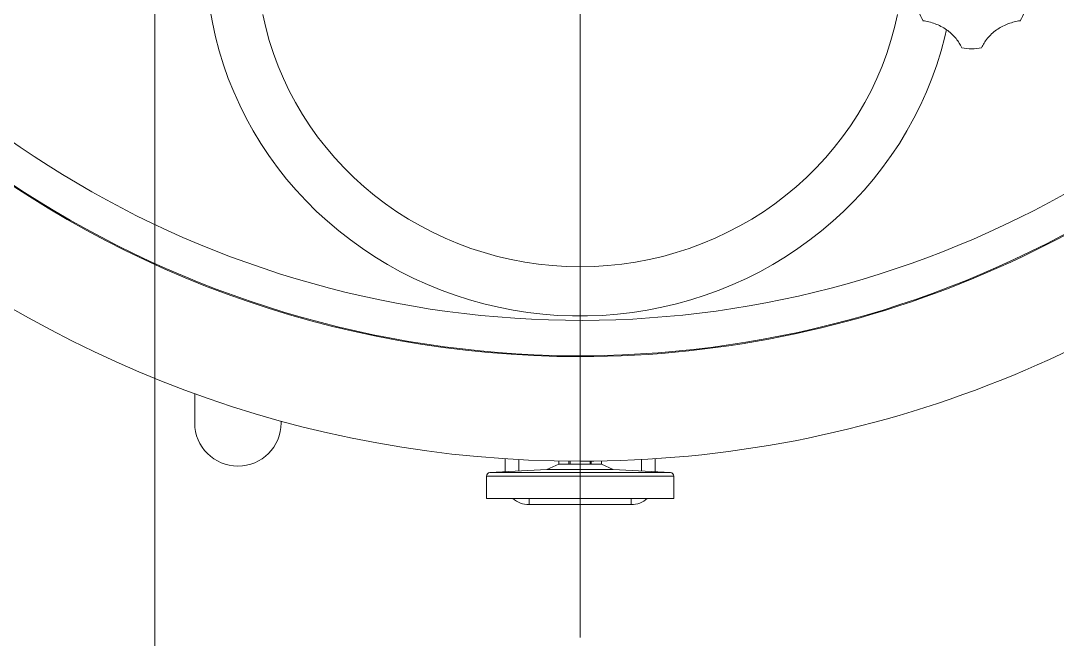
# Model space of a CAD drawing. Extents: x -681219 to -550379, y -242630 to -158199.
# Drawn here: x -644034 to -643425, y -224384 to -224020 of the extents above; entities that cross this region are included whole.
import ezdxf
from ezdxf.lldxf.tags import DXFTag

# ---------------------------------------------------------------- set-up
doc = ezdxf.new("R2010")
doc.units = 0
doc.header["$LTSCALE"] = 1000
doc.layers.get('0').update_dxf_attribs({"linetype": 'CONTINUOUS'})
doc.layers.add('famsun', color=7, linetype='CONTINUOUS', lineweight=0)
doc.layers.add('轴网_轴线', color=1, linetype='CENTER2', lineweight=0)
tags = doc.linetypes.add('CENTER2', pattern=[28.575, 19.05, -3.175, 3.175, -3.175]).pattern_tags.tags
tags[10:11] = [DXFTag(74, 4), DXFTag(75, 0), DXFTag(340, '0'), DXFTag(46, 0.0), DXFTag(50, 0.0), DXFTag(44, 0.0), DXFTag(45, 0.0)]
tags[8:9] = [DXFTag(74, 4), DXFTag(75, 0), DXFTag(340, '0'), DXFTag(46, 0.0), DXFTag(50, 0.0), DXFTag(44, 0.0), DXFTag(45, 0.0)]
tags[6:7] = [DXFTag(74, 4), DXFTag(75, 0), DXFTag(340, '0'), DXFTag(46, 0.0), DXFTag(50, 0.0), DXFTag(44, 0.0), DXFTag(45, 0.0)]
tags[4:5] = [DXFTag(74, 4), DXFTag(75, 0), DXFTag(340, '0'), DXFTag(46, 0.0), DXFTag(50, 0.0), DXFTag(44, 0.0), DXFTag(45, 0.0)]

# ---------------------------------------------------------------- blocks, each defined once
blk = doc.blocks.new('轴网FB0EDE194AE0F5E0')
at = {"layer": '轴网_轴线'}
blk.add_line((20000, -1200), (20000, 23700), dxfattribs=at)
blk = doc.blocks.new('Slurry tank 1000l-V')
at = {"color": 8, "linetype": 'CENTER2'}
blk.add_line((0, 722.96), (0, -768.58), dxfattribs=at)
for p, q in [((-216.04, -407.33), (-217.53, -398.95)), ((-214.2, -415.65), (-216.04, -407.33)), ((-184.7, -410.21), (-186.45, -402.5)), ((186.45, -402.5), (184.7, -410.21)), ((-182.61, -417.85), (-184.7, -410.21)), ((184.7, -410.21), (182.61, -417.85)), ((215.18, -411.41), (214.2, -415.65)), ((-212.02, -423.89), (-214.2, -415.65)), ((-180.19, -425.39), (-182.61, -417.85)), ((182.61, -417.85), (180.19, -425.39)), ((214.2, -415.65), (212.02, -423.89)), ((-209.5, -432.03), (-212.02, -423.89)), ((-177.43, -432.82), (-180.19, -425.39)), ((180.19, -425.39), (177.43, -432.82)), ((212.02, -423.89), (209.5, -432.03)), ((-206.65, -440.08), (-209.5, -432.03)), ((209.5, -432.03), (206.65, -440.08)), ((-174.34, -440.14), (-177.43, -432.82)), ((177.43, -432.82), (174.34, -440.14)), ((-203.46, -448.01), (-206.65, -440.08)), ((-170.93, -447.31), (-174.34, -440.14)), ((174.34, -440.14), (170.93, -447.31)), ((206.65, -440.08), (203.46, -448.01)), ((-199.95, -455.8), (-203.46, -448.01)), ((-167.2, -454.34), (-170.93, -447.31)), ((170.93, -447.31), (167.2, -454.34)), ((203.46, -448.01), (199.95, -455.8)), ((-196.12, -463.46), (-199.95, -455.8)), ((-163.17, -461.21), (-167.2, -454.34)), ((167.2, -454.34), (163.17, -461.21)), ((199.95, -455.8), (196.12, -463.46)), ((-158.83, -467.9), (-163.17, -461.21)), ((163.17, -461.21), (158.83, -467.9)), ((-191.98, -470.96), (-196.12, -463.46)), ((-154.19, -474.41), (-158.83, -467.9)), ((158.83, -467.9), (154.19, -474.41)), ((196.12, -463.46), (191.98, -470.96)), ((-187.52, -478.3), (-191.98, -470.96)), ((-149.27, -480.72), (-154.19, -474.41)), ((154.19, -474.41), (149.27, -480.72)), ((191.98, -470.96), (187.52, -478.3)), ((-182.77, -485.46), (-187.52, -478.3)), ((-144.08, -486.82), (-149.27, -480.72)), ((149.27, -480.72), (144.08, -486.82)), ((187.52, -478.3), (182.77, -485.46)), ((-177.72, -492.43), (-182.77, -485.46)), ((-138.62, -492.69), (-144.08, -486.82)), ((144.08, -486.82), (138.62, -492.69)), ((182.77, -485.46), (177.72, -492.43)), ((-172.39, -499.19), (-177.72, -492.43)), ((-132.9, -498.34), (-138.62, -492.69)), ((138.62, -492.69), (132.9, -498.34)), ((177.72, -492.43), (172.39, -499.19)), ((-166.79, -505.75), (-172.39, -499.19)), ((-126.93, -503.74), (-132.9, -498.34)), ((132.9, -498.34), (126.93, -503.74)), ((172.39, -499.19), (166.79, -505.75)), ((-120.73, -508.89), (-126.93, -503.74)), ((126.93, -503.74), (120.73, -508.89)), ((-160.91, -512.09), (-166.79, -505.75)), ((-114.31, -513.77), (-120.73, -508.89)), ((120.73, -508.89), (114.31, -513.77)), ((166.79, -505.75), (160.91, -512.09)), ((-154.78, -518.19), (-160.91, -512.09)), ((-107.67, -518.39), (-114.31, -513.77)), ((114.31, -513.77), (107.67, -518.39)), ((160.91, -512.09), (154.78, -518.19)), ((-148.4, -524.05), (-154.78, -518.19)), ((-100.84, -522.72), (-107.67, -518.39)), ((-93.82, -526.77), (-100.84, -522.72)), ((100.84, -522.72), (93.82, -526.77)), ((107.67, -518.39), (100.84, -522.72)), ((154.78, -518.19), (148.4, -524.05)), ((-141.79, -529.66), (-148.4, -524.05)), ((-134.94, -535.01), (-141.79, -529.66)), ((-86.62, -530.52), (-93.82, -526.77)), ((93.82, -526.77), (86.62, -530.52)), ((141.79, -529.66), (134.94, -535.01)), ((148.4, -524.05), (141.79, -529.66)), ((-127.88, -540.09), (-134.94, -535.01)), ((-79.27, -533.97), (-86.62, -530.52)), ((-71.76, -537.11), (-79.27, -533.97)), ((79.27, -533.97), (71.76, -537.11)), ((86.62, -530.52), (79.27, -533.97)), ((134.94, -535.01), (127.88, -540.09)), ((-120.62, -544.89), (-127.88, -540.09)), ((-64.13, -539.93), (-71.76, -537.11)), ((-56.38, -542.44), (-64.13, -539.93)), ((64.13, -539.93), (56.38, -542.44)), ((71.76, -537.11), (64.13, -539.93)), ((127.88, -540.09), (120.62, -544.89)), ((-113.16, -549.41), (-120.62, -544.89)), ((-48.52, -544.62), (-56.38, -542.44)), ((-40.57, -546.47), (-48.52, -544.62)), ((-32.55, -547.99), (-40.57, -546.47)), ((-24.46, -549.17), (-32.55, -547.99)), ((32.55, -547.99), (24.46, -549.17)), ((40.57, -546.47), (32.55, -547.99)), ((48.52, -544.62), (40.57, -546.47)), ((56.38, -542.44), (48.52, -544.62)), ((120.62, -544.89), (113.16, -549.41)), ((-105.52, -553.64), (-113.16, -549.41)), ((-97.71, -557.57), (-105.52, -553.64)), ((-16.33, -550.02), (-24.46, -549.17)), ((-8.17, -550.53), (-16.33, -550.02)), ((0, -550.7), (-8.17, -550.53)), ((8.17, -550.53), (0, -550.7)), ((16.33, -550.02), (8.17, -550.53)), ((24.46, -549.17), (16.33, -550.02)), ((105.52, -553.64), (97.71, -557.57)), ((113.16, -549.41), (105.52, -553.64)), ((-89.75, -561.19), (-97.71, -557.57)), ((97.71, -557.57), (89.75, -561.19)), ((-81.64, -564.51), (-89.75, -561.19)), ((-73.4, -567.5), (-81.64, -564.51)), ((81.64, -564.51), (73.4, -567.5)), ((89.75, -561.19), (81.64, -564.51)), ((-65.05, -570.18), (-73.4, -567.5)), ((-56.59, -572.53), (-65.05, -570.18)), ((65.05, -570.18), (56.59, -572.53)), ((73.4, -567.5), (65.05, -570.18)), ((-48.03, -574.55), (-56.59, -572.53)), ((-39.41, -576.24), (-48.03, -574.55)), ((-30.71, -577.6), (-39.41, -576.24)), ((-21.97, -578.62), (-30.71, -577.6)), ((30.71, -577.6), (21.97, -578.62)), ((39.41, -576.24), (30.71, -577.6)), ((48.03, -574.55), (39.41, -576.24)), ((56.59, -572.53), (48.03, -574.55)), ((-13.2, -579.3), (-21.97, -578.62)), ((-4.4, -579.64), (-13.2, -579.3)), ((4.4, -579.64), (-4.4, -579.64)), ((13.2, -579.3), (4.4, -579.64)), ((21.97, -578.62), (13.2, -579.3)), ((-226.4, -625.27), (-226.4, -642.5)), ((-175.6, -642.5), (-175.6, -641.4)), ((-44, -663.54), (-44, -671.19)), ((44, -671.19), (44, -663.54)), ((-36, -670.73), (-36, -664.02)), ((-12.5, -666.8), (-19.5, -669.8)), ((-12.5, -664.88), (-12.5, -666.8)), ((-12.5, -666.8), (-12.49, -666.8)), ((-12.49, -664.88), (-12.49, -666.8)), ((-12.49, -666.8), (-6.56, -666.8)), ((-6.56, -666.8), (-6.56, -664.97)), ((-6.56, -666.8), (-5.94, -666.8)), ((-5.94, -664.97), (-5.94, -666.8)), ((-5.94, -666.8), (5.94, -666.8)), ((5.94, -666.8), (5.94, -664.97)), ((5.94, -666.8), (6.56, -666.8)), ((6.56, -664.97), (6.56, -666.8)), ((6.56, -666.8), (12.49, -666.8)), ((12.49, -666.8), (12.49, -664.88)), ((12.49, -666.8), (12.5, -666.8)), ((12.5, -666.8), (12.5, -664.88)), ((19.5, -669.8), (12.5, -666.8)), ((36, -664.02), (36, -670.73)), ((-55, -673.7), (-55, -686.8)), ((55, -673.7), (-55, -673.7)), ((-19.5, -669.8), (-53.11, -671.7)), ((-53.11, -671.7), (0, -671.7)), ((-19.5, -669.8), (0, -669.8)), ((0, -669.8), (19.5, -669.8)), ((0, -671.7), (53.11, -671.7)), ((53.11, -671.7), (19.5, -669.8)), ((55, -686.8), (55, -673.7)), ((-55, -686.8), (0, -686.8)), ((-30, -686.8), (-30, -690.5)), ((0, -686.8), (55, -686.8)), ((30, -686.8), (30, -690.5)), ((-30, -690.5), (30, -690.5))]:
    blk.add_line(p, q)
for centre, radius, start, end in [((0, 0), 665, 189.40986, 270), ((0, 0), 582.25, 190.71521, 315.97991), ((0, 0), 603.52, 190.55964, 270), ((0, 0), 603, 190.56881, 318.04763), ((228.15, -391.21), 30.65, 187.88858, 209.29541), ((231.85, -391.21), 30.65, 330.70459, 352.11142), ((0, 0), 603.52, 270, 318.06487), ((230, -389.04), 33.62, 259.94, 280.06), ((0, 0), 665, 270, 313.57371), ((-201, -642.5), 25.4, 180, 0), ((-53, -673.7), 2, 93.22452, 180), ((53, -673.7), 2, 0, 86.77548), ((-30, -676.5), 14, 227.39767, 270), ((30, -676.5), 14, 270, 312.60233)]:
    blk.add_arc(centre, radius, start, end)
for points in [[(201.41, -406.21), (202.58, -406.4), (204.95, -406.79), (208.51, -407.91), (212, -409.46), (215.18, -411.38), (218.01, -413.61), (220.38, -416.03), (222.34, -418.64), (223.49, -420.69), (224.01, -421.87), (224.13, -422.15)], [(235.87, -422.15), (236.32, -421.21), (237.21, -419.3), (239.19, -416.54), (241.64, -413.92), (244.46, -411.63), (247.58, -409.69), (250.82, -408.17), (254.19, -407.04), (256.79, -406.46), (258.25, -406.26), (258.59, -406.21)]]:
    blk.add_open_spline(points, degree=3, knots=[0, 0, 0, 0, 0.122204, 0.247628, 0.369934, 0.496202, 0.611919, 0.73105, 0.846304, 0.964446, 1, 1, 1, 1])

msp = doc.modelspace()

# ---------------------------------------------------------------- block references
at = {"layer": 'famsun', "xscale": -1}
msp.add_blockref('轴网FB0EDE194AE0F5E0', (-623955.4609, -226916.6983), dxfattribs=at)
at = {"layer": 'famsun', "color": 2}
msp.add_blockref('Slurry tank 1000l-V', (-643705.6313, -223613.9565), dxfattribs=at)

doc.saveas('drawing.dxf')
